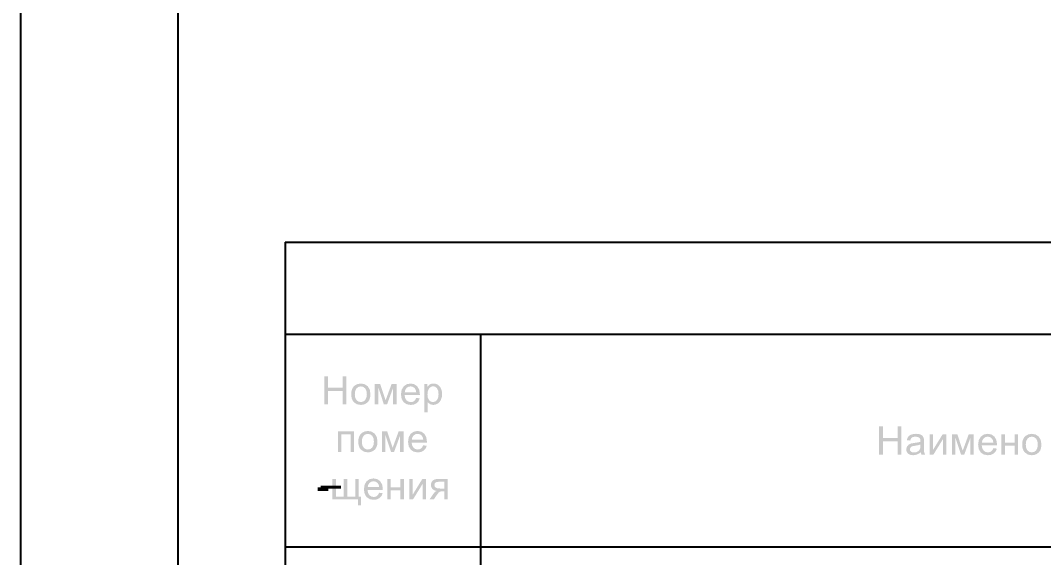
# Model space of a CAD drawing. Header units: millimetres. Extents: x 0 to 420, y 0 to 297.
# Drawn here: x 0.21 to 45.88, y 225.16 to 249.12 of the extents above; entities that cross this region are included whole.
import ezdxf

# ---------------------------------------------------------------- set-up
doc = ezdxf.new("R2010")
doc.units = ezdxf.units.MM
doc.layers.get('0').update_dxf_attribs({"linetype": 'CONTINUOUS'})
doc.styles.get("Standard").update_dxf_attribs({"font": 'STANDARD'})

msp = doc.modelspace()

# ---------------------------------------------------------------- hatches: boundary and pattern name
at = {"true_color": 0x0000fb}
for points in [[(13.772446, 231.986666), (13.772446, 233.2495), (13.939464, 233.2495), (13.939464, 232.730806), (14.595962, 232.730806), (14.595962, 233.2495), (14.76298, 233.2495), (14.76298, 231.986666), (14.595962, 231.986666), (14.595962, 232.581978), (13.939464, 232.581978), (13.939464, 231.986666)], [(16.027094, 232.901132), (16.267975, 232.901132), (16.508305, 232.169118), (16.775645, 232.901132), (16.998336, 232.901132), (16.998336, 231.986666), (16.843444, 231.986666), (16.843444, 232.723089), (16.572797, 231.986666), (16.434442, 231.986666), (16.178678, 232.758367), (16.178678, 231.986666), (16.027094, 231.986666)], [(14.383744, 230.784465), (15.105285, 230.784465), (15.105285, 229.869999), (14.950393, 229.869999), (14.950393, 230.656583), (14.538635, 230.656583), (14.538635, 229.869999), (14.383744, 229.869999)], [(16.341666, 230.784465), (16.582547, 230.784465), (16.822877, 230.052451), (17.090216, 230.784465), (17.312907, 230.784465), (17.312907, 229.869999), (17.158016, 229.869999), (17.158016, 230.606423), (16.887369, 229.869999), (16.749014, 229.869999), (16.49325, 230.6417), (16.49325, 229.869999), (16.341666, 229.869999)], [(38.537446, 229.742999), (38.537446, 231.005833), (38.704464, 231.005833), (38.704464, 230.48714), (39.360962, 230.48714), (39.360962, 231.005833), (39.52798, 231.005833), (39.52798, 229.742999), (39.360962, 229.742999), (39.360962, 230.338312), (38.704464, 230.338312), (38.704464, 229.742999)], [(40.787684, 230.657465), (40.942576, 230.657465), (40.942576, 229.960178), (41.372524, 230.657465), (41.539542, 230.657465), (41.539542, 229.742999), (41.384651, 229.742999), (41.384651, 230.436428), (40.954703, 229.742999), (40.787684, 229.742999)], [(41.787203, 230.657465), (42.028084, 230.657465), (42.268414, 229.925451), (42.535753, 230.657465), (42.758444, 230.657465), (42.758444, 229.742999), (42.603553, 229.742999), (42.603553, 230.479423), (42.332906, 229.742999), (42.194551, 229.742999), (41.938787, 230.5147), (41.938787, 229.742999), (41.787203, 229.742999)], [(43.998414, 230.657465), (44.153305, 230.657465), (44.153305, 230.277127), (44.582702, 230.277127), (44.582702, 230.657465), (44.738144, 230.657465), (44.738144, 229.742999), (44.582702, 229.742999), (44.582702, 230.148694), (44.153305, 230.148694), (44.153305, 229.742999), (43.998414, 229.742999)], [(14.133729, 228.667799), (14.289171, 228.667799), (14.289171, 227.880663), (14.641949, 227.880663), (14.641949, 228.667799), (14.796841, 228.667799), (14.796841, 227.880663), (15.151272, 227.880663), (15.151272, 228.667799), (15.305061, 228.667799), (15.305061, 227.880663), (15.407587, 227.880663), (15.407587, 227.494261), (15.279154, 227.494261), (15.279154, 227.753332), (14.133729, 227.753332)], [(16.584709, 228.667799), (16.739601, 228.667799), (16.739601, 228.28746), (17.168998, 228.28746), (17.168998, 228.667799), (17.32444, 228.667799), (17.32444, 227.753332), (17.168998, 227.753332), (17.168998, 228.159027), (16.739601, 228.159027), (16.739601, 227.753332), (16.584709, 227.753332)], [(17.566255, 228.667799), (17.721146, 228.667799), (17.721146, 227.970511), (18.151094, 228.667799), (18.318112, 228.667799), (18.318112, 227.753332), (18.163221, 227.753332), (18.163221, 228.446761), (17.733273, 227.753332), (17.566255, 227.753332)], [(13.475892, 228.132569), (13.475892, 228.288011), (13.952142, 228.288011), (13.952142, 228.132569)]]:
    msp.add_hatch(color=0, dxfattribs=at).paths.add_polyline_path(points, flags=0)
h = msp.add_hatch(color=0, dxfattribs=at)
h.paths.add_polyline_path([(14.975039, 232.444174), (14.983841, 232.562918), (15.010316, 232.665281), (15.054569, 232.75121), (15.116701, 232.820654), (15.24727, 232.896584), (15.403884, 232.922078), (15.575381, 232.891072), (15.712565, 232.798055), (15.802137, 232.650811), (15.832178, 232.456852), (15.818949, 232.298929), (15.779262, 232.17904), (15.71408, 232.08933), (15.624921, 232.021944), (15.519157, 231.979776), (15.403884, 231.96572), (15.23032, 231.996381), (15.09355, 232.088641), (15.041546, 232.15706), (15.004529, 232.239122), (14.982394, 232.334827)], flags=0)
h.paths.add_polyline_path([(15.13434, 232.444174), (15.153426, 232.290316), (15.210959, 232.180694), (15.297293, 232.115237), (15.403884, 232.093602), (15.509786, 232.115512), (15.596258, 232.181245), (15.653585, 232.292039), (15.672877, 232.449135), (15.653516, 232.598032), (15.595707, 232.706002), (15.508891, 232.771734), (15.403884, 232.793645), (15.297293, 232.771803), (15.210959, 232.706553), (15.153426, 232.597274)], flags=0)
h = msp.add_hatch(color=0, dxfattribs=at)
h.paths.add_polyline_path([(17.873615, 232.281015), (18.034018, 232.261171), (17.979861, 232.136596), (17.893458, 232.043441), (17.776601, 231.98515), (17.631631, 231.96572), (17.451453, 231.99645), (17.313029, 232.089192), (17.224972, 232.23802), (17.19562, 232.436457), (17.22511, 232.640958), (17.314131, 232.794196), (17.450695, 232.88997), (17.622812, 232.922078), (17.789485, 232.890728), (17.922673, 232.796952), (18.009765, 232.646815), (18.038979, 232.445828), (18.037877, 232.404487), (17.356023, 232.404487), (17.38131, 232.271024), (17.440911, 232.173528), (17.527245, 232.113514), (17.632182, 232.093602), (17.711144, 232.104764), (17.777703, 232.13825), (17.83186, 232.196196)], flags=0)
h.paths.add_polyline_path([(17.364292, 232.531818), (17.875268, 232.531818), (17.855356, 232.632621), (17.816839, 232.704899), (17.731401, 232.772148), (17.624465, 232.794747), (17.526418, 232.776695), (17.44532, 232.723089), (17.388683, 232.639236)], flags=0)
h = msp.add_hatch(color=0, dxfattribs=at)
h.paths.add_polyline_path([(18.237202, 231.636093), (18.237202, 232.901132), (18.378313, 232.901132), (18.378313, 232.782621), (18.491313, 232.8868), (18.560766, 232.913121), (18.643448, 232.922078), (18.753829, 232.906851), (18.850154, 232.861444), (18.928702, 232.788753), (18.985753, 232.69167), (19.019997, 232.576397), (19.031504, 232.450789), (19.018757, 232.317533), (18.980792, 232.198332), (18.918849, 232.098838), (18.834169, 232.025802), (18.735777, 231.980878), (18.632424, 231.96572), (18.493517, 231.998241), (18.392094, 232.081475), (18.392094, 231.636093)], flags=0)
h.paths.add_polyline_path([(18.377762, 232.438662), (18.395539, 232.285149), (18.448869, 232.177937), (18.527762, 232.114685), (18.621951, 232.093602), (18.717862, 232.115237), (18.798891, 232.180694), (18.854219, 232.292315), (18.872754, 232.451891), (18.854632, 232.604509), (18.800544, 232.713719), (18.721652, 232.778969), (18.629116, 232.800811), (18.535685, 232.77766), (18.45383, 232.708207), (18.396779, 232.594518)], flags=0)
h = msp.add_hatch(color=0, dxfattribs=at)
h.paths.add_polyline_path([(15.28961, 230.327508), (15.298412, 230.446252), (15.324888, 230.548614), (15.36914, 230.634543), (15.431272, 230.703988), (15.561841, 230.779918), (15.718455, 230.805411), (15.889952, 230.774406), (16.027136, 230.681388), (16.116708, 230.534145), (16.14675, 230.340186), (16.133521, 230.182263), (16.093833, 230.062373), (16.028652, 229.972663), (15.939493, 229.905277), (15.833728, 229.863109), (15.718455, 229.849053), (15.544892, 229.879714), (15.408121, 229.971974), (15.356118, 230.040394), (15.3191, 230.122456), (15.296965, 230.21816)], flags=0)
h.paths.add_polyline_path([(15.448911, 230.327508), (15.467997, 230.17365), (15.52553, 230.064027), (15.611864, 229.99857), (15.718455, 229.976935), (15.824358, 229.998846), (15.91083, 230.064578), (15.968156, 230.175372), (15.987448, 230.332469), (15.968087, 230.481366), (15.910278, 230.589335), (15.823462, 230.655067), (15.718455, 230.676978), (15.611864, 230.655136), (15.52553, 230.589886), (15.467997, 230.480608)], flags=0)
h = msp.add_hatch(color=0, dxfattribs=at)
h.paths.add_polyline_path([(18.188186, 230.164348), (18.34859, 230.144504), (18.294433, 230.01993), (18.20803, 229.926774), (18.091172, 229.868483), (17.946202, 229.849053), (17.766024, 229.879783), (17.6276, 229.972525), (17.539543, 230.121353), (17.510191, 230.319791), (17.539681, 230.524292), (17.628702, 230.677529), (17.765266, 230.773303), (17.937383, 230.805411), (18.104057, 230.774061), (18.237244, 230.680286), (18.324336, 230.530148), (18.35355, 230.329161), (18.352448, 230.28782), (17.670595, 230.28782), (17.695882, 230.154357), (17.755482, 230.056861), (17.841816, 229.996847), (17.946754, 229.976935), (18.025715, 229.988097), (18.092274, 230.021583), (18.146431, 230.07953)], flags=0)
h.paths.add_polyline_path([(17.678863, 230.415151), (18.18984, 230.415151), (18.169927, 230.515954), (18.131411, 230.588233), (18.045972, 230.655481), (17.939037, 230.678081), (17.840989, 230.660028), (17.759892, 230.606423), (17.703254, 230.522569)], flags=0)
h = msp.add_hatch(color=0, dxfattribs=at)
h.paths.add_polyline_path([(40.394882, 229.855998), (40.310271, 229.793229), (40.228966, 229.75237), (40.05809, 229.722053), (39.924489, 229.740381), (39.826028, 229.795916), (39.765532, 229.879838), (39.745551, 229.984431), (39.775867, 230.106801), (39.855794, 230.196098), (39.96769, 230.24681), (40.02481, 230.258385), (40.105494, 230.269961), (40.267965, 230.294421), (40.381653, 230.323429), (40.382755, 230.364219), (40.371662, 230.444558), (40.338658, 230.497613), (40.264727, 230.536818), (40.162269, 230.549978), (40.066771, 230.540194), (40.000212, 230.511393), (39.955081, 230.458477), (39.923593, 230.375794), (39.772009, 230.39674), (39.799294, 230.484797), (39.839808, 230.553837), (39.897617, 230.606685), (39.97651, 230.64589), (40.073248, 230.670212), (40.184869, 230.678411), (40.290703, 230.671452), (40.375038, 230.650851), (40.43829, 230.619431), (40.482525, 230.581398), (40.531032, 230.476115), (40.536751, 230.420374), (40.538749, 230.332799), (40.538749, 230.126094), (40.53937, 230.027797), (40.54123, 229.949498), (40.54433, 229.891147), (40.548671, 229.852691), (40.587808, 229.742999), (40.42575, 229.742999)], flags=0)
h.paths.add_polyline_path([(40.381653, 230.202161), (40.276233, 230.170053), (40.128645, 230.143733), (40.047065, 230.12885), (39.993598, 230.112313), (39.932413, 230.062153), (39.910915, 229.98829), (39.92256, 229.931584), (39.957769, 229.885213), (40.015233, 229.854207), (40.095021, 229.843871), (40.179633, 229.853518), (40.254322, 229.883008), (40.31468, 229.929241), (40.356848, 229.989944), (40.375452, 230.055263), (40.381653, 230.145386)], flags=0)
h = msp.add_hatch(color=0, dxfattribs=at)
h.paths.add_polyline_path([(43.633723, 230.037348), (43.794127, 230.017504), (43.73997, 229.89293), (43.653567, 229.799774), (43.536709, 229.741483), (43.39174, 229.722053), (43.211561, 229.752783), (43.073137, 229.845525), (42.985081, 229.994353), (42.955729, 230.192791), (42.985219, 230.397292), (43.07424, 230.550529), (43.210803, 230.646303), (43.38292, 230.678411), (43.549594, 230.647061), (43.682781, 230.553286), (43.769873, 230.403148), (43.799088, 230.202161), (43.797985, 230.16082), (43.116132, 230.16082), (43.141419, 230.027357), (43.201019, 229.929861), (43.287353, 229.869847), (43.392291, 229.849935), (43.471253, 229.861097), (43.537812, 229.894583), (43.591969, 229.95253)], flags=0)
h.paths.add_polyline_path([(43.1244, 230.288151), (43.635377, 230.288151), (43.615464, 230.388954), (43.576948, 230.461233), (43.49151, 230.528481), (43.384574, 230.551081), (43.286527, 230.533028), (43.205429, 230.479423), (43.148792, 230.395569)], flags=0)
h = msp.add_hatch(color=0, dxfattribs=at)
h.paths.add_polyline_path([(44.922081, 230.200508), (44.930884, 230.319252), (44.957359, 230.421614), (45.001611, 230.507543), (45.063744, 230.576988), (45.194313, 230.652918), (45.350927, 230.678411), (45.522424, 230.647406), (45.659607, 230.554388), (45.74918, 230.407145), (45.779221, 230.213186), (45.765992, 230.055263), (45.726304, 229.935373), (45.661123, 229.845663), (45.571964, 229.778277), (45.4662, 229.736109), (45.350927, 229.722053), (45.177363, 229.752714), (45.040593, 229.844974), (44.988589, 229.913394), (44.951571, 229.995456), (44.929437, 230.09116)], flags=0)
h.paths.add_polyline_path([(45.081383, 230.200508), (45.100468, 230.04665), (45.158001, 229.937027), (45.244336, 229.87157), (45.350927, 229.849935), (45.456829, 229.871846), (45.543301, 229.937578), (45.600627, 230.048372), (45.61992, 230.205469), (45.600558, 230.354366), (45.54275, 230.462335), (45.455933, 230.528067), (45.350927, 230.549978), (45.244336, 230.528136), (45.158001, 230.462886), (45.100468, 230.353608)], flags=0)
h = msp.add_hatch(color=0, dxfattribs=at)
h.paths.add_polyline_path([(16.220019, 228.047681), (16.380423, 228.027838), (16.326266, 227.903263), (16.239863, 227.810108), (16.123005, 227.751817), (15.978036, 227.732386), (15.797857, 227.763116), (15.659433, 227.855858), (15.571376, 228.004687), (15.542024, 228.203124), (15.571514, 228.407625), (15.660536, 228.560863), (15.797099, 228.656636), (15.969216, 228.688745), (16.13589, 228.657394), (16.269077, 228.563619), (16.356169, 228.413482), (16.385384, 228.212495), (16.384281, 228.171154), (15.702428, 228.171154), (15.727715, 228.037691), (15.787315, 227.940194), (15.873649, 227.880181), (15.978587, 227.860268), (16.057548, 227.87143), (16.124108, 227.904917), (16.178265, 227.962863)], flags=0)
h.paths.add_polyline_path([(15.710696, 228.298484), (16.221673, 228.298484), (16.20176, 228.399288), (16.163244, 228.471566), (16.077806, 228.538814), (15.97087, 228.561414), (15.872822, 228.543362), (15.791725, 228.489756), (15.735087, 228.405902)], flags=0)
h = msp.add_hatch(color=0, dxfattribs=at)
h.paths.add_polyline_path([(19.281251, 228.667799), (19.281251, 227.753332), (19.127462, 227.753332), (19.127462, 228.109969), (19.037614, 228.109969), (18.966162, 228.104594), (18.915795, 228.088471), (18.866255, 228.044098), (18.798937, 227.953424), (18.66389, 227.753332), (18.471515, 227.753332), (18.639085, 227.999726), (18.715153, 228.087782), (18.79122, 228.127056), (18.675879, 228.159854), (18.594436, 228.222417), (18.546343, 228.305926), (18.530495, 228.40101), (18.551304, 228.508635), (18.61428, 228.593936), (18.716806, 228.649264), (18.857366, 228.667799)], flags=0)
h.paths.add_polyline_path([(19.127462, 228.539917), (18.906976, 228.539917), (18.792598, 228.528892), (18.727831, 228.496371), (18.698065, 228.449724), (18.688143, 228.396049), (18.70275, 228.324529), (18.747123, 228.275333), (18.828634, 228.246808), (18.956034, 228.237299), (19.127462, 228.237299)], flags=0)

# ---------------------------------------------------------------- linework, layer by layer
at = {"color": 0, "true_color": 0x000007}
for points in [[(0.211668, 0), (420.073667, 0), (420.073667, 296.925999), (0.211668, 296.925999)], [(7.239002, 1.735667), (418.338, 1.735667), (418.338, 295.190332), (7.239002, 295.190332)]]:
    msp.add_lwpolyline(points, close=True, dxfattribs=at)
at = {"color": 0, "true_color": 0x0000fb}
for points in [[(12.022668, 239.225666), (86.106001, 239.225666)], [(12.022668, 239.225666), (12.022668, 235.119332)]]:
    msp.add_lwpolyline(points, dxfattribs=at)
at = {"color": 0, "true_color": 0x000007}
for points in [[(12.022668, 235.119332), (86.106001, 235.119332)], [(12.022668, 235.119332), (12.022668, 84.285666)], [(20.743335, 235.119332), (20.743335, 84.285666)], [(12.022668, 225.636666), (86.106001, 225.636666)]]:
    msp.add_lwpolyline(points, dxfattribs=at)

# ---------------------------------------------------------------- texts
at = {"color": 0, "true_color": 0x0000fb, "insert": (13.419669, 229.031206), "char_height": 1.277872, "width": 0.5679431, "attachment_point": 1}
msp.add_mtext('-', dxfattribs=at)

doc.saveas('drawing.dxf')
